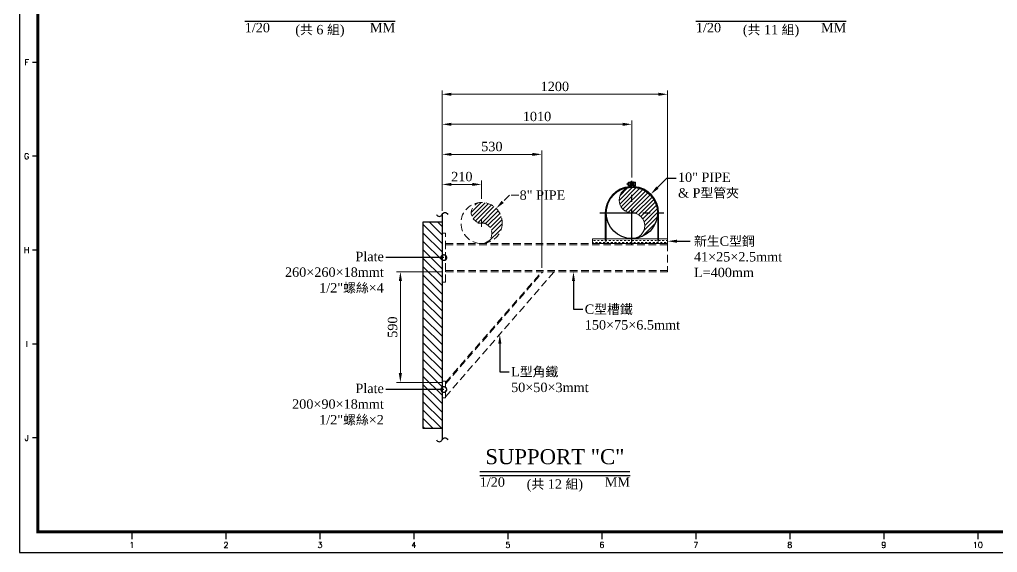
# Model space of a CAD drawing. Header units: millimetres. Extents: x 3921 to 4331, y -1218 to -700.
# Drawn here: x 3921 to 4181.1, y -1218.2 to -1076.3 of the extents above; entities that cross this region are included whole.
import ezdxf
from ezdxf import colors
from ezdxf.entities.mleader import LeaderData, LeaderLine
from ezdxf.enums import TextEntityAlignment as Align
from ezdxf.math import Vec2, Vec3

# ---------------------------------------------------------------- set-up
doc = ezdxf.new("R2010")
doc.units = ezdxf.units.MM
doc.header["$LTSCALE"] = 10
doc.linetypes.add('CENTER', pattern=[50.8, 31.75, -6.35, 6.35, -6.35])
doc.linetypes.add('HIDDEN', pattern=[0.3, 0.2, -0.1])
doc.layers.get('Defpoints').update_dxf_attribs({"color": 149})
for name, color, linetype in [('1', 7, 'Continuous'), ('CEN', 3, 'CENTER'), ('CON', 35, 'Continuous'), ('三福N2 (250A)', 230, 'Continuous')]:
    doc.layers.add(name, color=color, linetype=linetype)
for name, color, linetype, lineweight in [('DIM', 160, 'Continuous', 20), ('Sopport', 135, 'Continuous', 18), ('T', 7, 'Continuous', 20), ('TSMC 既有', 252, 'HIDDEN', 9)]:
    doc.layers.add(name, color=color, linetype=linetype, lineweight=lineweight)
doc.layers.add('HIDE', color=250, linetype='Continuous', plot=False)
doc.styles.add('DAYUXP', font='times.ttf')
doc.styles.get("Standard").update_dxf_attribs({"font": 'simplex.shx', "bigfont": 'chineset.shx'})
doc.dimstyles.new('dayuxp', dxfattribs={"dimtxt": 2.5, "dimasz": 2.5, "dimexe": 1, "dimexo": 1, "dimgap": 0.8, "dimtad": 1, "dimdec": 0, "dimlfac": 20, "dimdsep": 46, "dimtxsty": 'DAYUXP', "dimcen": 1, "dimclrd": 256, "dimclre": 256, "dimclrt": 256, "dimadec": 0, "dimazin": 0, "dimtfac": 1, "dimtdec": 0, "dimtix": 1, "dimtmove": 0, "dimatfit": 3, "dimfxl": 1, "dimlwd": -1, "dimlwe": -1, "dimarcsym": 0})

# ---------------------------------------------------------------- blocks, each defined once
blk = doc.blocks.new('LONKE A3圖框')
for p, q in [((0, 6250), (-75, 6250)), ((0, 5000), (-75, 5000)), ((0, 3750), (-75, 3750)), ((0, 2500), (-75, 2500)), ((0, 1250), (-75, 1250)), ((1250, 0), (1250, -100)), ((2500, 0), (2500, -100)), ((3750, 0), (3750, -100)), ((5000, 0), (5000, -100)), ((6250, 0), (6250, -100)), ((7500, 0), (7500, -100)), ((8750, 0), (8750, -100)), ((10000, 0), (10000, -100)), ((11250, 0), (11250, -100)), ((12500, 0), (12500, -100))]:
    blk.add_line(p, q)
blk.add_lwpolyline([(-245, -275), (20245, -275), (20245, 14025), (-245, 14025)], close=True)
at = {"const_width": 40}
blk.add_lwpolyline([(0, 0), (20000, 0), (20000, 13750), (0, 13750)], close=True, dxfattribs=at)
for s, p in [('F', (-150, 6250)), ('G', (-150, 5000)), ('H', (-150, 3750)), ('I', (-150, 2500)), ('J', (-150, 1250)), ('1', (1250, -175)), ('2', (2500, -175)), ('3', (3750, -175)), ('4', (5000, -175)), ('5', (6250, -175)), ('6', (7500, -175)), ('7', (8750, -175)), ('8', (10000, -175)), ('9', (11250, -175)), ('10', (12500, -175))]:
    blk.add_text(s, height=77.5).set_placement(p, align=Align.MIDDLE)
blk = doc.blocks.new('*D258')
at = {"layer": 'Defpoints', "color": 0, "transparency": 16777216}
for p in [(4047.74, -1126.59), (4043.87, -1130.46)]:
    blk.add_point(p, dxfattribs=at)
at = {"layer": 'TSMC 既有', "transparency": 16777216}
for p, q in [((4051.28, -1123.05), (4049.51, -1124.82)), ((4053.78, -1123.05), (4051.28, -1123.05)), ((4042.87, -1130.46), (4044.87, -1130.46)), ((4043.87, -1131.46), (4043.87, -1129.46))]:
    blk.add_line(p, q, dxfattribs=at)
blk.add_solid([(4049.22, -1124.52), (4049.8, -1125.11), (4047.74, -1126.59)], dxfattribs=at)
at = {"layer": 'TSMC 既有', "transparency": 16777216, "insert": (4060.06, -1123.05), "char_height": 2.5, "attachment_point": 5, "style": 'DAYUXP'}
blk.add_mtext('8" PIPE', dxfattribs=at)
blk = doc.blocks.new('*D273')
at = {"layer": 'Defpoints', "color": 0, "transparency": 16777216}
for p in [(4022.27, -1143.43), (4034.27, -1143.43), (4034.27, -1172.92)]:
    blk.add_point(p, dxfattribs=at)
at = {"layer": 'DIM', "transparency": 16777216}
for p, q in [((4033.27, -1143.43), (4021.27, -1143.43)), ((4022.27, -1170.42), (4022.27, -1145.93)), ((4033.27, -1172.92), (4021.27, -1172.92))]:
    blk.add_line(p, q, dxfattribs=at)
for points in [[(4021.85, -1145.93), (4022.69, -1145.93), (4022.27, -1143.43)], [(4021.85, -1170.42), (4022.69, -1170.42), (4022.27, -1172.92)]]:
    blk.add_solid(points, dxfattribs=at)
at = {"layer": 'DIM', "transparency": 16777216, "insert": (4020.2, -1158.18), "char_height": 2.5, "attachment_point": 5, "rotation": 90, "style": 'DAYUXP'}
blk.add_mtext('590', dxfattribs=at)
blk = doc.blocks.new('*D274')
at = {"layer": 'Defpoints', "color": 0, "transparency": 16777216}
for p in [(4033.37, -1112.18), (4059.87, -1112.18), (4059.87, -1143.43)]:
    blk.add_point(p, dxfattribs=at)
at = {"layer": 'DIM', "transparency": 16777216}
for p, q in [((4035.87, -1112.18), (4057.37, -1112.18)), ((4059.87, -1142.43), (4059.87, -1111.18))]:
    blk.add_line(p, q, dxfattribs=at)
for points in [[(4035.87, -1111.77), (4035.87, -1112.6), (4033.37, -1112.18)], [(4057.37, -1111.77), (4057.37, -1112.6), (4059.87, -1112.18)]]:
    blk.add_solid(points, dxfattribs=at)
at = {"layer": 'DIM', "transparency": 16777216, "insert": (4046.62, -1110.11), "char_height": 2.5, "attachment_point": 5, "style": 'DAYUXP'}
blk.add_mtext('530', dxfattribs=at)
blk = doc.blocks.new('*D275')
at = {"layer": 'Defpoints', "color": 0, "transparency": 16777216}
for p in [(4093.37, -1096.18), (4033.37, -1128.18), (4093.37, -1135.93)]:
    blk.add_point(p, dxfattribs=at)
at = {"layer": 'DIM', "transparency": 16777216}
for p, q in [((4033.37, -1127.18), (4033.37, -1095.18)), ((4035.87, -1096.18), (4090.87, -1096.18)), ((4093.37, -1134.93), (4093.37, -1095.18))]:
    blk.add_line(p, q, dxfattribs=at)
for points in [[(4035.87, -1095.77), (4035.87, -1096.6), (4033.37, -1096.18)], [(4090.87, -1095.77), (4090.87, -1096.6), (4093.37, -1096.18)]]:
    blk.add_solid(points, dxfattribs=at)
at = {"layer": 'DIM', "transparency": 16777216, "insert": (4063.37, -1094.11), "char_height": 2.5, "attachment_point": 5, "style": 'DAYUXP'}
blk.add_mtext('1200', dxfattribs=at)
blk = doc.blocks.new('*D276')
at = {"layer": 'Defpoints', "color": 0, "transparency": 16777216}
for p in [(4033.37, -1120.18), (4043.87, -1120.18), (4043.87, -1124.98)]:
    blk.add_point(p, dxfattribs=at)
at = {"layer": 'DIM', "transparency": 16777216}
for p, q in [((4035.87, -1120.18), (4041.37, -1120.18)), ((4043.87, -1123.98), (4043.87, -1119.18))]:
    blk.add_line(p, q, dxfattribs=at)
for points in [[(4035.87, -1119.77), (4035.87, -1120.6), (4033.37, -1120.18)], [(4041.37, -1119.77), (4041.37, -1120.6), (4043.87, -1120.18)]]:
    blk.add_solid(points, dxfattribs=at)
at = {"layer": 'DIM', "transparency": 16777216, "insert": (4038.62, -1118.11), "char_height": 2.5, "attachment_point": 5, "style": 'DAYUXP'}
blk.add_mtext('210', dxfattribs=at)
blk = doc.blocks.new('*D259')
at = {"layer": 'Defpoints', "color": 0, "transparency": 16777216}
for p in [(4033.37, -1104.18), (4083.87, -1104.18), (4083.87, -1119.31)]:
    blk.add_point(p, dxfattribs=at)
at = {"layer": 'DIM', "transparency": 16777216}
for p, q in [((4035.87, -1104.18), (4081.37, -1104.18)), ((4083.87, -1118.31), (4083.87, -1103.18))]:
    blk.add_line(p, q, dxfattribs=at)
for points in [[(4035.87, -1103.77), (4035.87, -1104.6), (4033.37, -1104.18)], [(4081.37, -1103.77), (4081.37, -1104.6), (4083.87, -1104.18)]]:
    blk.add_solid(points, dxfattribs=at)
at = {"layer": 'DIM', "transparency": 16777216, "insert": (4058.62, -1102.11), "char_height": 2.5, "attachment_point": 5, "style": 'DAYUXP'}
blk.add_mtext('1010', dxfattribs=at)
blk = doc.blocks.new('_DotSmall')
at = {"color": 0, "linetype": 'ByBlock', "const_width": 0.5}
blk.add_lwpolyline([(-0.0625, 0, 1), (0.0625, 0, 1)], format="xyb", close=True, dxfattribs=at)
blk = doc.blocks.new('縲帽')
at = {"layer": 'Sopport', "lineweight": 5, "ltscale": 0.1}
blk.add_line((0.7, 0.94), (-0.7, 0.94), dxfattribs=at)
at = {"layer": 'Sopport', "lineweight": 5}
for p, q in [((-0.7, 0.94), (0.7, 0.94)), ((-0.7, 0), (0.7, 0)), ((-0.47, 0.8), (-0.47, 0.14)), ((0.47, 0.8), (0.47, 0.14))]:
    blk.add_line(p, q, dxfattribs=at)
blk.add_lwpolyline([(-0.94, 0.14, 0.57735), (-0.47, 0.14, 0.288675), (0.47, 0.14, 0.57735), (0.94, 0.14), (0.94, 0.8, 0.57735), (0.47, 0.8, 0.288675), (-0.47, 0.8, 0.57735), (-0.94, 0.8)], format="xyb", close=True, dxfattribs=at)
blk = doc.blocks.new('250A+管夾')
at = {"layer": '三福N2 (250A)', "lineweight": 5}
h = blk.add_hatch(dxfattribs=at)
h.set_pattern_fill('ANSI31', color=256, scale=0.25, style=0)
h.set_pattern_definition([(45, (-252.4, -251.02), (-0.561266, 0.561266), [])])
edge = h.paths.add_edge_path()
edge.add_arc((0, 10.32), 3.41, 90, 270)
edge.add_arc((0, 3.49), 3.41, -90, 90, ccw=False)
edge.add_arc((0, 6.91), 6.83, 270, 450)
at = {"layer": 'CEN', "ltscale": 0.03}
for p, q in [((0, -1.59), (0, 15.41)), ((-8.5, 6.91), (8.5, 6.91))]:
    blk.add_line(p, q, dxfattribs=at)
at = {"layer": 'HIDE', "lineweight": 9, "ltscale": 0.05}
for points in [[(-6.9, -0.59), (-6.9, 6.91, -0.395757), (-0.44, 13.79, 0.395757), (-0.25, 13.99), (-0.25, 15.17), (-0.45, 15.17), (-0.45, 14.08, -0.391992), (-0.54, 13.98, 0.391992), (-7.1, 6.91), (-7.1, -0.59)], [(7.1, 6.91), (7.1, -0.59), (6.9, -0.59), (6.9, 6.91, 0.395757), (0.44, 13.79, -0.395757), (0.25, 13.99), (0.25, 15.17), (0.45, 15.17), (0.45, 14.08, 0.391992), (0.54, 13.98, -0.391992)]]:
    blk.add_lwpolyline(points, format="xyb", close=True, dxfattribs=at)
at = {"layer": 'Sopport', "ltscale": 0.05, "const_width": 0.2}
for points in [[(-7, -0.59), (-7, 6.91, -0.393861), (-0.49, 13.89, 0.393861), (-0.35, 14.04), (-0.35, 15.17)], [(7, -0.59), (7, 6.91, 0.393861), (0.49, 13.89, -0.393861), (0.35, 14.04), (0.35, 15.17)]]:
    blk.add_lwpolyline(points, format="xyb", dxfattribs=at)
at = {"layer": 'Sopport', "lineweight": 9, "flags": 128}
blk.add_lwpolyline([(-1.25, 14.38), (0.95, 14.38), (0.95, 14.86), (-1.25, 14.86)], close=True, dxfattribs=at)
at = {"layer": '三福N2 (250A)', "lineweight": 5}
blk.add_lwpolyline([(0, 13.73, 1), (0, 6.91, -1), (0, 0.08)], format="xyb", dxfattribs=at)
at = {"layer": '三福N2 (250A)'}
blk.add_circle((0, 6.91), 6.83, dxfattribs=at)
at = {"layer": 'Sopport', "xscale": 0.5052631579195033, "yscale": 0.5052631579195033, "zscale": 0.5052631579195033, "rotation": 90}
for p in [(-0.48, 14.62), (0.95, 14.62)]:
    blk.add_blockref('縲帽', p, dxfattribs=at)

msp = doc.modelspace()

# ---------------------------------------------------------------- hatches: boundary and pattern name
at = {"layer": 'CON', "lineweight": 5}
h = msp.add_hatch(dxfattribs=at)
h.set_pattern_fill('ANSI31', color=256, scale=0.5, angle=90)
h.set_pattern_definition([(135, (3468.0206, -1583.0691), (-1.122532, -1.122532), [])])
h.paths.add_polyline_path([(4028.371, -1185.183), (4033.371, -1185.183), (4033.371, -1130.183), (4028.371, -1130.183)])
at = {"layer": 'Sopport', "lineweight": 5, "ltscale": 0.05}
h = msp.add_hatch(dxfattribs=at)
h.set_pattern_fill('DASH', color=256, scale=0.16)
h.set_pattern_definition([(0, (3496.0707, -1518.6828), (0.508, 0.508), [0.508, -0.508])])
h.paths.add_polyline_path([(4073.371, -1135.933), (4093.371, -1135.933), (4093.371, -1134.683), (4073.371, -1134.683)])
at = {"layer": 'TSMC 既有', "lineweight": 5}
h = msp.add_hatch(dxfattribs=at)
h.set_pattern_fill('ANSI31', color=256, scale=0.25)
h.set_pattern_definition([(45, (4738.6658, -741.04074), (-0.561266, 0.561266), [])])
h.paths.add_polyline_path([(4043.871, -1135.933, 0.4142136), (4049.346, -1130.458, 0.4142136), (4043.871, -1124.983, 1), (4043.871, -1130.458, -1)])

# ---------------------------------------------------------------- linework, layer by layer
at = {"layer": '1'}
for p, q in [((3980.871, -1076.683), (4020.871, -1076.683)), ((4100.871, -1076.683), (4140.871, -1076.683)), ((4043.371, -1197.683), (4083.371, -1197.683))]:
    msp.add_line(p, q, dxfattribs=at)
at = {"layer": '1', "const_width": 0.4}
msp.add_lwpolyline([(4043.371, -1196.683), (4083.371, -1196.683)], dxfattribs=at)
at = {"layer": 'CON', "ltscale": 0.05}
msp.add_line((4033.371, -1128.183), (4033.371, -1188.183), dxfattribs=at)
at = {"layer": 'CON'}
for points in [[(4031.871, -1128.183, 0.7), (4033.371, -1128.183, -0.7), (4034.871, -1128.183)], [(4031.871, -1188.183, 0.7), (4033.371, -1188.183, -0.7), (4034.871, -1188.183)]]:
    msp.add_lwpolyline(points, format="xyb", dxfattribs=at)
at = {"layer": 'HIDE', "ltscale": 0.05}
msp.add_lwpolyline([(4028.371, -1130.183), (4033.371, -1130.183), (4033.371, -1185.183), (4028.371, -1185.183)], close=True, dxfattribs=at)
at = {"layer": 'Sopport', "ltscale": 0.05}
msp.add_lwpolyline([(4073.371, -1135.933), (4093.371, -1135.933), (4093.371, -1134.683), (4073.371, -1134.683)], close=True, dxfattribs=at)
at = {"layer": 'TSMC 既有'}
for p, q in [((4034.271, -1136.283), (4093.371, -1136.283)), ((4093.371, -1143.083), (4034.271, -1143.083)), ((4034.271, -1172.919), (4059.871, -1143.433)), ((4034.271, -1173.3), (4060.202, -1143.433)), ((4034.271, -1176.732), (4063.181, -1143.433))]:
    msp.add_line(p, q, dxfattribs=at)
at = {"layer": 'TSMC 既有', "lineweight": 5}
msp.add_lwpolyline([(4043.871, -1135.933, 1), (4043.871, -1130.458, -1), (4043.871, -1124.983)], format="xyb", dxfattribs=at)
at = {"layer": 'TSMC 既有'}
for points in [[(4033.371, -1146.183), (4034.271, -1146.183), (4034.271, -1133.183), (4033.371, -1133.183)], [(4093.371, -1143.433), (4034.271, -1143.433), (4034.271, -1135.933), (4093.371, -1135.933)], [(4033.371, -1177.053), (4034.271, -1177.053), (4034.271, -1172.553), (4033.371, -1172.553)]]:
    msp.add_lwpolyline(points, close=True, dxfattribs=at)
msp.add_circle((4043.871, -1130.458), 5.475, dxfattribs=at)

# ---------------------------------------------------------------- block references
at = {"xscale": 0.02, "yscale": 0.02, "zscale": 0.02}
msp.add_blockref('LONKE A3圖框', (3925.871, -1212.683), dxfattribs=at)
at = {"layer": 'Sopport'}
msp.add_blockref('250A+管夾', (4083.871, -1134.683), dxfattribs=at)

# ---------------------------------------------------------------- texts
at = {"layer": '1', "style": 'DAYUXP'}
for p in [(3980.871, -1077.183), (4100.871, -1077.183), (4043.371, -1198.183)]:
    msp.add_text('1/20', height=2.5, dxfattribs=at).set_placement(p, align=Align.TOP_LEFT)
for p in [(4020.871, -1077.183), (4140.871, -1077.183), (4083.371, -1198.183)]:
    msp.add_text('MM', height=2.5, dxfattribs=at).set_placement(p, align=Align.TOP_RIGHT)
msp.add_text('SUPPORT "C"', height=4, dxfattribs=at).set_placement((4063.371, -1192.683), align=Align.MIDDLE)
at = {"layer": 'DIM', "style": 'DAYUXP'}
for s, p in [('(共 6 組)', (4000.871, -1079.183)), ('(共 11 組)', (4120.871, -1079.183)), ('(共 12 組)', (4063.371, -1200.183))]:
    msp.add_text(s, height=2.5, dxfattribs=at).set_placement(p, align=Align.MIDDLE)

# ---------------------------------------------------------------- dimensions: what is measured, and where the dimension line sits
at = {"layer": 'DIM'}
for base, p1, p2, picture, middle in [((4093.371, -1096.183), (4033.371, -1128.183), (4093.371, -1135.933), '*D275', (4063.371, -1094.111)), ((4083.871, -1104.183), (4033.371, -1104.183), (4083.871, -1119.308), '*D259', (4058.621, -1102.111)), ((4059.871, -1112.183), (4033.371, -1112.183), (4059.871, -1143.433), '*D274', (4046.621, -1110.111)), ((4043.871, -1120.183), (4033.371, -1120.183), (4043.871, -1124.983), '*D276', (4038.621, -1118.111))]:
    dim = msp.add_linear_dim(base=base, p1=p1, p2=p2, dimstyle='dayuxp', dxfattribs=at)
    dim.commit()
    dim.dimension.update_dxf_attribs({"geometry": picture, "text_midpoint": middle})
dim = msp.add_linear_dim(base=(4022.271, -1143.433), p1=(4034.271, -1172.919), p2=(4034.271, -1143.433), angle=90, dimstyle='dayuxp', dxfattribs=at)
dim.commit()
dim.dimension.update_dxf_attribs({"geometry": '*D273', "text_midpoint": (4020.195, -1158.176)})
at = {"layer": 'TSMC 既有'}
dim = msp.add_radius_dim(center=(4043.871, -1130.458), mpoint=(4047.742, -1126.586), text='8" PIPE', dimstyle='dayuxp', override={"dimgap": 0.5, "dimtad": 0, "dimtih": 1, "dimtoh": 1, "dimtofl": 0}, dxfattribs=at)
dim.commit()
dim.dimension.update_dxf_attribs({"geometry": '*D258', "text_midpoint": (4060.056, -1123.051)})

# ---------------------------------------------------------------- leaders
at = {"layer": 'T'}
ml = msp.add_multileader_mtext('Standard', dxfattribs=at)
ml.set_content('10" PIPE\\P& P{\\fPMingLiU|b0|i0|c136|p18;型管夾}', color=256, style='DAYUXP')
ml.set_leader_properties()
ml.build(insert=Vec2(0, 0))
ml.multileader.update_dxf_attribs({"dogleg_length": 2.5, "arrow_head_size": 2.5})
ctx = ml.context
ctx.base_point, ctx.char_height, ctx.arrow_head_size, ctx.landing_gap_size, ctx.plane_origin = Vec3(4095.616, -1118.562), 2.5, 2.5, 0.5, Vec3(4085.871, -1110.231)
notes = []
notes.append((ctx, [(1, (1, 1, 0), (4093.116, -1118.562), (1, 0), 2.5, [(1, [(4088.874, -1122.805)], 0, [])])]))
ctx.mtext.insert, ctx.mtext.flow_direction = Vec3(4096.116, -1117.016), 5
ml = msp.add_multileader_mtext('Standard', dxfattribs=at)
ml.set_content('{\\fPMingLiU|b0|i0|c136|p18;新生}C{\\fPMingLiU|b0|i0|c136|p18;型鋼}\\P41×25×2.5mmt\\PL=400mm', color=256, style='DAYUXP')
ml.set_leader_properties()
ml.build(insert=Vec2(0, 0))
ml.multileader.update_dxf_attribs({"dogleg_length": 0, "arrow_head_size": 2.5})
ctx = ml.context
ctx.base_point, ctx.char_height, ctx.arrow_head_size, ctx.landing_gap_size, ctx.plane_origin = Vec3(4099.371, -1135.308), 2.5, 2.5, 1, Vec3(4082.767, -1099.058)
notes.append((ctx, [(1, (1, 1, 0), (4099.371, -1135.308), (1, 0), 0, [(1, [(4093.371, -1135.308)], 0, [])])]))
ctx.mtext.insert, ctx.mtext.flow_direction = Vec3(4100.371, -1134.036), 5
at = {"layer": 'TSMC 既有'}
ml = msp.add_multileader_mtext('Standard', dxfattribs=at)
ml.set_content('Plate\\P260×260×18mmt\\P 1/2"{\\fPMingLiU|b0|i0|c136|p18;螺絲}×4', color=256, style='DAYUXP')
ml.set_leader_properties()
ml.set_arrow_properties(name='DOTSMALL')
ml.build(insert=Vec2(0, 0))
ml.multileader.update_dxf_attribs({"dogleg_length": 0, "arrow_head_size": 3})
ctx = ml.context
ctx.base_point, ctx.char_height, ctx.arrow_head_size, ctx.landing_gap_size, ctx.plane_origin = Vec3(3991.747, -1139.683), 2.5, 3, 0.5, Vec3(4020.931, -1135.866)
ctx.text_align_type = 2
notes.append((ctx, [(0, (1, 1, 0), (4018.371, -1139.683), (-1, 0), 0, [(1, [(4033.821, -1139.683)], 0, [])])]))
ctx.mtext.insert, ctx.mtext.alignment, ctx.mtext.flow_direction = Vec3(4017.871, -1138.129), 3, 5
ml = msp.add_multileader_mtext('Standard', dxfattribs=at)
ml.set_content('C{\\fPMingLiU|b0|i0|c136|p18;型槽鐵}\\P150×75×6.5mmt', color=256, style='DAYUXP')
ml.set_leader_properties()
ml.build(insert=Vec2(0, 0))
ml.multileader.update_dxf_attribs({"dogleg_length": 2.5, "arrow_head_size": 2.5})
ctx = ml.context
ctx.base_point, ctx.char_height, ctx.arrow_head_size, ctx.landing_gap_size, ctx.plane_origin = Vec3(4070.821, -1153.433), 2.5, 2.5, 0.5, Vec3(4044.661, -1141.041)
notes.append((ctx, [(1, (1, 1, 0), (4068.321, -1153.433), (1, 0), 2.5, [(1, [(4068.321, -1143.433)], 0, [])])]))
ctx.mtext.insert, ctx.mtext.flow_direction = Vec3(4071.321, -1152.158), 5
ml = msp.add_multileader_mtext('Standard', dxfattribs=at)
ml.set_content('L{\\fPMingLiU|b0|i0|c136|p18;型角鐵}\\P50×50×3mmt', color=256, style='DAYUXP')
ml.set_leader_properties()
ml.build(insert=Vec2(0, 0))
ml.multileader.update_dxf_attribs({"dogleg_length": 2.5, "arrow_head_size": 2.5})
ctx = ml.context
ctx.base_point, ctx.char_height, ctx.arrow_head_size, ctx.landing_gap_size, ctx.plane_origin = Vec3(4051.226, -1170.083), 2.5, 2.5, 0.5, Vec3(4025.067, -1157.69)
notes.append((ctx, [(1, (1, 1, 0), (4048.726, -1170.083), (1, 0), 2.5, [(1, [(4048.726, -1160.083)], 0, [])])]))
ctx.mtext.insert, ctx.mtext.flow_direction = Vec3(4051.726, -1168.811), 5
ml = msp.add_multileader_mtext('Standard', dxfattribs=at)
ml.set_content('Plate\\P200×90×18mmt\\P 1/2"{\\fPMingLiU|b0|i0|c136|p18;螺絲}×2', color=256, style='DAYUXP')
ml.set_leader_properties()
ml.set_arrow_properties(name='DOTSMALL')
ml.build(insert=Vec2(0, 0))
ml.multileader.update_dxf_attribs({"dogleg_length": 0, "arrow_head_size": 3})
ctx = ml.context
ctx.base_point, ctx.char_height, ctx.arrow_head_size, ctx.landing_gap_size, ctx.plane_origin = Vec3(3993.593, -1174.803), 2.5, 3, 0.5, Vec3(4020.931, -1170.987)
ctx.text_align_type = 2
notes.append((ctx, [(0, (1, 1, 0), (4018.371, -1174.803), (-1, 0), 0, [(1, [(4033.821, -1174.803)], 0, [])])]))
ctx.mtext.insert, ctx.mtext.alignment, ctx.mtext.flow_direction = Vec3(4017.871, -1173.25), 3, 5
for ctx, leaders in notes:
    for number, flags, end, landing, length, lines in leaders:
        leader = LeaderData()
        leader.index, (leader.has_last_leader_line, leader.has_dogleg_vector, leader.attachment_direction) = number, flags
        leader.last_leader_point, leader.dogleg_vector, leader.dogleg_length = Vec3(end), Vec3(landing), length
        for number, points, colour, breaks in lines:
            line = LeaderLine()
            line.index, line.vertices, line.color, line.breaks = number, Vec3.list(points), colors.encode_raw_color(colour), breaks
            leader.lines.append(line)
        ctx.leaders.append(leader)

doc.saveas('drawing.dxf')
